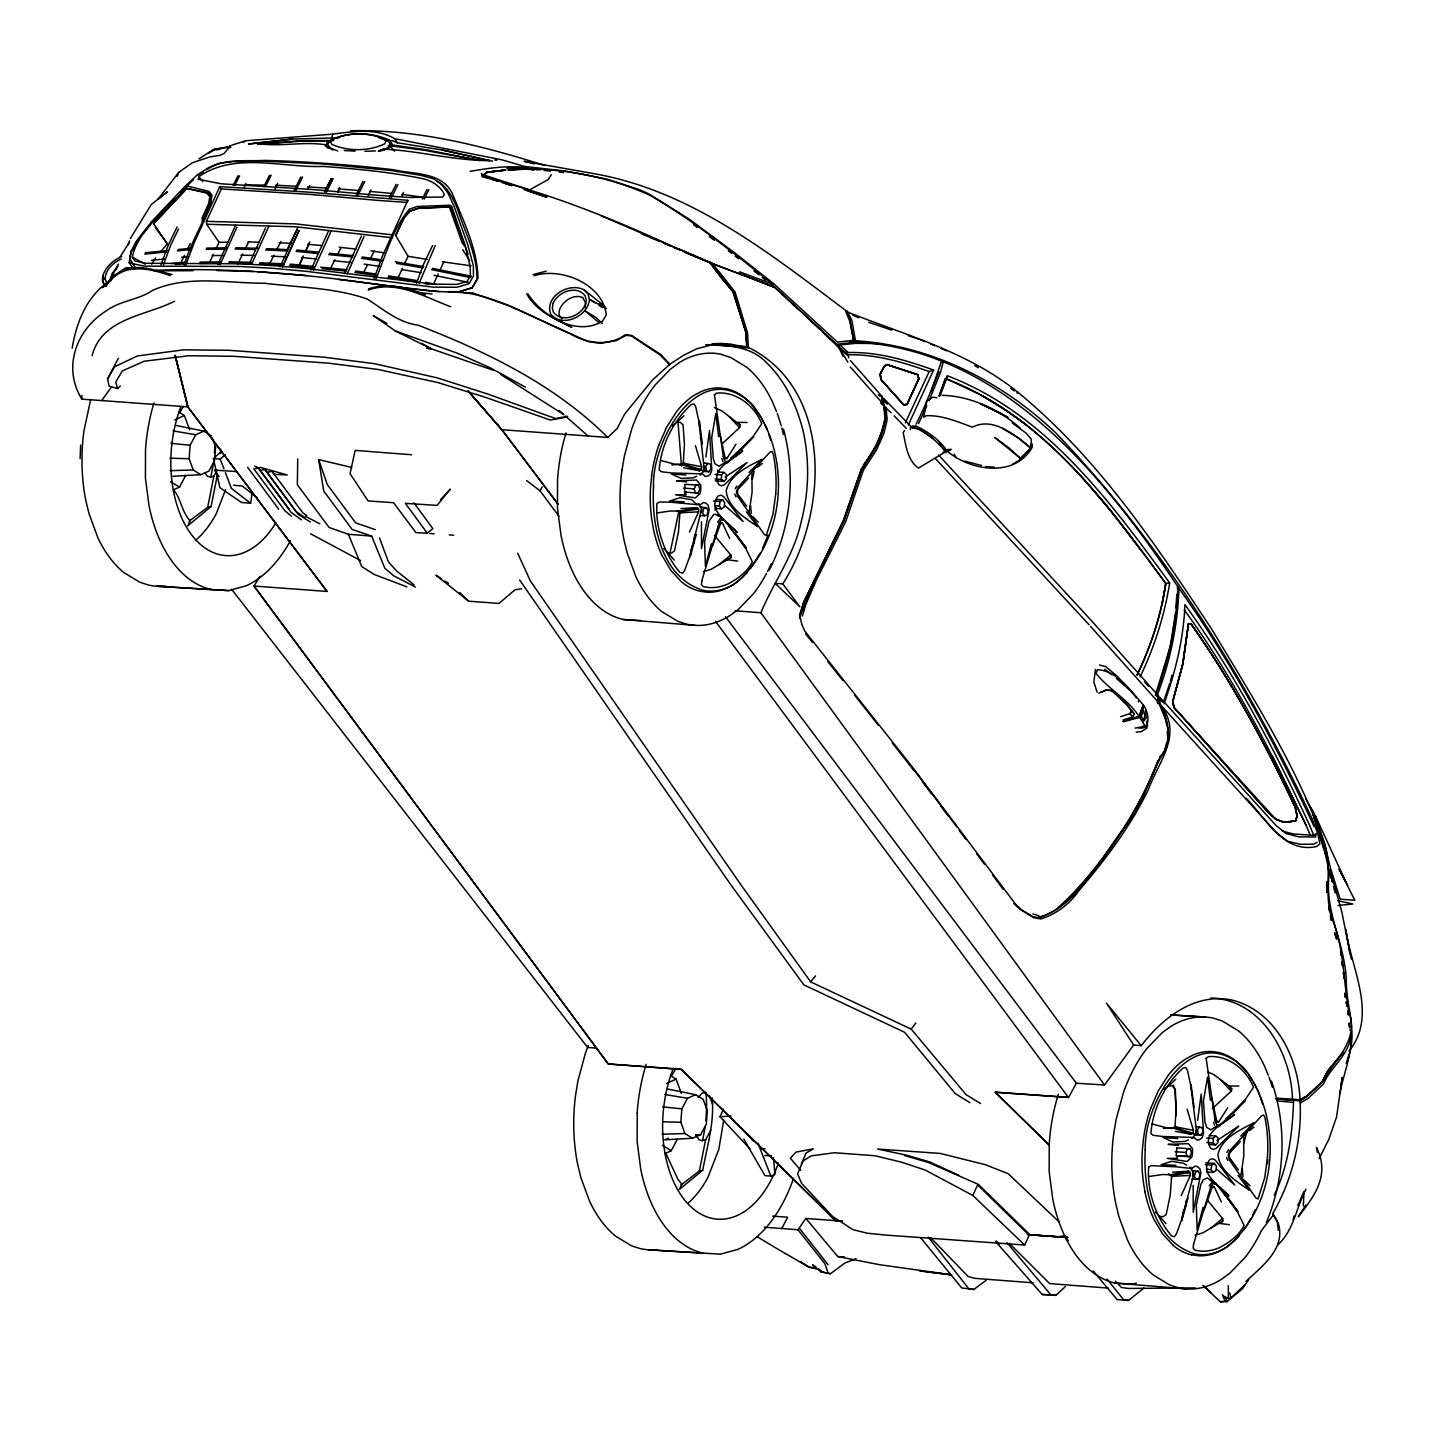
<?xml version="1.0" encoding="UTF-8"?>
<svg xmlns="http://www.w3.org/2000/svg" width="1433" height="1433" viewBox="0 0 1433 1433"><rect width="100%" height="100%" fill="white"/><g stroke="black" fill="none" stroke-linecap="round" stroke-linejoin="round"><path stroke-width="1.5" d="M637.219 1113.423L637.148 1141.725L640.712 1169.113A135.884 83.58 -85.8 0 0 702.958 1253.123L648.612 1249.809L720.477 1254.18L737.941 1249.343A136.386 83.884 -85.8 0 0 793.577 1178.338M1293.605 1100.204L1275.782 1098.878L1299.856 1100.562L1306.627 1096.514L1321.763 1082.399L1327.782 1070.827L1343.026 1052.485L1327.782 1070.827L1321.763 1082.399L1306.663 1096.675L1300.053 1100.705L1293.605 1100.204C1292.512 1132.285 1288.679 1165.692 1274.242 1195.176M700.988 438.82L701.024 434.378L700.522 438.749M1300.053 1100.705C1302.239 1139.969 1292.226 1179.592 1272.755 1213.697L1278.29 1223.352C1286.046 1248.68 1261.989 1266.199 1245.958 1281.46M220.628 453.616L220.682 449.263M712.129 1097.732C714.601 1122.308 707.096 1146.275 702.761 1170.17L679.349 1189.48L682.001 1184.321L699.376 1170.904L702.761 1170.17M297.724 458.882L297.348 484.712L329.106 527.487L348.416 534.276L371.684 536.103L384.868 568.31L393.896 575.941L415.445 587.064M751.895 472.8L752.092 492.253L749.262 511.527M1243.611 1136.387L1243.826 1155.84L1240.996 1175.114M910.403 429.685L910.457 427.106L914.057 426.891C925.861 432.712 937.755 440.988 945.225 451.95L918.517 468.089C907.34 460.369 905.889 445.161 903.22 432.82L904.438 430.437M1159.637 757.143C1173.77 742.312 1168.576 717.539 1158.383 702.331L1158.563 695.901L1090.835 620.005L938.579 455.067M861.717 468.251L843.589 520.627L803.949 601.645L799.865 615.832L801.889 624.627L804.594 630.825L912.481 767.174L1015.352 903.936L1022.087 910.26L1033.569 917.711L1040.949 918.947C1056.246 914.182 1069.949 903.739 1078.959 890.538C1105.542 859.495 1130.35 826.644 1148.281 789.762C1158.581 761.317 1183.98 734.126 1159.942 704.122L1157.971 703.549L1158.527 697.154L1160.121 697.674L1159.942 704.122L1276.23 832.501L1287.712 841.332L1300.555 844.306L1313.792 844.144L1317.142 842.264M80.123 458.614L80.624 445.036M1303.313 1205.87L1304.03 1191.468L1297.832 1205.458M701.597 512.548L701.203 507.407L698.713 504.774L669.623 502.123L659.502 502.069L656.905 503.502C655.329 527.828 663.945 553.729 679.923 572.412L682.627 573.2L684.687 570.388L689.721 556.488L701.686 508.948M1193.205 1176.081L1193.402 1172.516M883.552 404.858L883.928 398.643L882.28 397.998L881.886 404.231L891.165 412.74M660.398 460.369L674.047 464.023L682.466 464.758L683.29 463.199L684.437 444.409L683.057 424.867L680.496 422.413L677.039 422.126L672.113 425.816M1152.132 1123.938L1165.781 1127.61L1174.182 1128.326L1175.006 1126.768L1176.171 1107.978L1174.773 1088.435L1172.23 1085.981L1168.755 1085.695L1163.829 1089.385M1175.544 612.428L1170.421 645.656L1155.41 695.31L1158.007 696.563L1157.452 702.94M1175.848 607.986L1176.798 594.641M214.61 460.566L208.949 471.081L200.781 474.681L193.204 469.952L189.138 458.721L190.105 445.269L195.748 434.736L203.934 431.136L211.493 435.865M214.735 458.632L215.577 447.096L212.174 437.746M692.497 1138.25L684.92 1133.521L680.854 1122.29L681.839 1108.837L687.482 1098.305L695.65 1094.705L703.227 1099.433L707.293 1110.682L706.326 1124.135L700.665 1134.667L692.497 1138.25L664.607 1139.826L668.405 1138.107M656.816 512.978L670.859 510.954L679.296 511.169L679.905 512.817L678.508 531.679L674.459 550.971L671.629 553.031L668.136 552.851L663.766 548.552M1148.532 1176.547L1162.575 1174.523L1171.03 1174.738L1171.621 1176.386L1170.224 1195.247L1166.175 1214.539L1163.345 1216.617L1159.87 1216.438L1155.482 1212.121M1326.546 886.006L1326.868 881.707L1326.851 892.114M1326.707 881.582L1326.725 892.043M704.337 470.042L698.91 421.409L695.811 407.026L694.163 403.999L691.369 404.464C673.026 420.997 660.935 445.591 659.198 470.042L661.544 471.762L671.611 472.962L700.827 473.839L703.639 471.493L704.731 466.459M1196.053 1133.61L1196.34 1130.064M1351.301 959.053L1341.718 911.603L1330.2 870.333L1327.854 868.882L1329.967 870.046C1322.14 909.006 1346.232 944.347 1346.303 982.662C1346.644 1007.901 1358.197 1034.519 1347.414 1059.059M881.671 399.52L881.277 403.676L882.262 396.69L850.468 360.65M1267.381 1163.829L1267.811 1159.566M651.71 475.613L650.636 486.289A101.098 62.174 -85.8 0 0 651.567 518.012L653.233 528.168A102.406 62.98 -85.8 0 0 662.082 555.664M705.77 1120.696L706.182 1116.647A98.519 60.598 -85.8 0 0 705.95 1092.34M375.894 278.898C385.799 255.379 392.624 228.886 409.301 209.218L417.11 206.459L449.872 205.241L451.735 206.406L465.188 245.849L470.185 266.287L470.4 275.53L467.158 281.387L456.787 284.397L433.68 284.2L306.447 268.526L273.578 265.66L241.461 263.797L145.826 263.278L134.989 261.003L132.302 257.026C138.535 227.686 169.022 210.006 186.003 187.078L187.795 186.183L208.842 191.323L211.923 194.87C206.692 219.339 190.911 240.637 184.302 264.962M109.947 281.405L112.168 273.398L115.464 269.547M1228.314 1285.706L1228.332 1297.026L1225.591 1298.298L1222.421 1294.805L1225.143 1301.146L1227.06 1301.648L1242.662 1288.572L1245.187 1284.523M693.608 543.788L694.754 534.957M1185.342 1207.356L1186.202 1200.729M705.878 456.984L709.514 430.563L711.807 470.203L710.284 474.305L707.812 476.078L705.376 476.526L702.797 474.269M1197.594 1120.552L1201.23 1094.131L1203.541 1133.772L1202.018 1137.874L1199.528 1139.647L1197.092 1140.095L1194.513 1137.838M721.462 508.84L719.384 506.046L719.993 501.568L722.644 499.866L724.722 502.661L724.131 507.139L721.462 508.84L714.96 508.357M1166.713 742.312L1165.065 749.19M1213.178 1172.409L1211.1 1169.615L1211.727 1165.136L1214.378 1163.435L1216.456 1166.229L1215.847 1170.707L1213.178 1172.409L1206.693 1171.925M1340.715 1087.719L1342.237 1077.365L1336.559 1116.988L1328.91 1139.145L1319.094 1158.688M1142.764 705.699L1143.659 705.573L1142.818 711.09L1139.719 717.396L1123.418 721.748M221.649 451.108L213.445 458.667L219.84 487.578L241.335 502.428L250.614 503.305L252.172 493.203M683.631 467.785L699.573 470.776L701.274 469.54L701.704 466.764L695.381 445.609M1175.365 1131.353L1191.307 1134.345L1192.99 1133.109L1193.42 1130.332L1187.097 1109.178M691.888 546.08L690.079 556.989L696.295 534.509M1183.622 1209.649L1181.813 1220.558L1188.011 1198.095M213.445 463.181L210.848 477.099M621.994 470.185L624.34 456.213L631.577 429.488A135.562 83.383 -85.8 0 1 655.132 384.993L670.447 369.141L678.669 363.14M705.161 1126.75L702.582 1140.686M723.737 1119.979L718.847 1149.248L707.992 1177.21A102.674 63.142 -85.8 0 1 687.75 1203.487M1339.801 1093.916C1343.545 1073.299 1352.716 1053.309 1351.104 1032.011L1349.868 1029.7M980.459 394.881C1059.757 437.584 1113.334 512.674 1165.71 583.446C1161.267 615.384 1150.789 646.193 1136.978 675.248C1150.896 646.211 1160.927 615.33 1165.835 583.482C1106.634 502.446 1042.687 415.803 945.511 378.545L940.406 392.284M124.438 270.246L127.985 267.881L133.126 268.329L129.167 262.776L130.905 252.978M1161.948 604.439L1165.799 583.5M1027.085 425.386L1005.626 410.16L980.477 394.774L945.475 378.384L939.045 396.314L947.446 375.822C1045.732 413.223 1109.912 501.192 1169.686 582.962C1164.474 615.509 1154.407 647.197 1140.077 676.86M189.031 521.218L207.66 507.336L213.893 476.15L216.992 470.4M173.375 490.05C180.307 496.051 181.794 512.907 190.284 520.752L187.633 525.911L211.045 506.601L217.35 475.004M699.376 1170.904L705.627 1139.719L710.768 1130.135M802.373 616.083L805.955 604.117L816.129 580.616L845.56 522.042L863.311 470.293L876.656 449.657L883.91 433.447L887.134 419.887L886.078 407.097M669.838 553.962L678.866 511.33M558.028 504.183L501.765 429.613L468.018 390.851L501.747 429.703L607.735 437.423L617.157 428.557L624.609 414.119L652.337 380.193L669.91 364.161L683.254 355.509L696.796 348.756L713.347 344.439L730.06 344.01L746.79 347.377L746.091 332.581L732.209 289.932L722.501 279.435L710.463 262.973L684.329 252.047L716.769 265.32M1299.856 1100.562L1300.018 1099.738C1298.459 1057.984 1275.836 1011.519 1232.613 1000.198C1195.749 991.923 1162.27 1017.949 1141.277 1045.696L1133.646 1045.051L1106.527 1003.225L1141.277 1045.696M72.152 348.255C76.576 321.691 87.001 295.288 110.753 280.205M584.879 307.773L585.775 303.742L582.998 297.706C574.185 293.586 563.814 300.5 559.998 308.543A14.742 9.458 -36.8 0 0 561.933 318.628M684.992 484.802L684.508 491.626L685.888 494.188M1176.708 1148.37L1176.242 1155.195L1177.604 1157.757M752.307 479.231L754.134 471.421M1244.023 1142.8L1246.316 1133.055M248.858 143.945L292.583 139.055L331.65 138.016L332.617 134.165C352.966 131.514 376.091 127.788 394.684 138.679L501.926 159.833L524.729 166.497L565.73 171.082L607.144 179.125L639.799 189.783L648.827 193.903L688.754 218.819L734.359 252.602L773.569 283.555L837.445 342.111L853.763 340.284L850.038 320.007L846.491 311.033C770.56 254.017 692.82 191.897 596.773 174.163L524.12 161.284L534.437 163.899M800.474 615.259L814.517 580.472L843.858 521.379L861.735 469.899L876.405 446.72L882.262 432.909L885.522 419.367L884.125 406.632M884.967 418.669C881.743 435.668 874.273 451.52 863.383 464.955M1293.085 1219.805L1294.071 1215.99M1142.298 707.526L1139.056 716.428L1127.108 719.671M1170.385 681.409L1172.015 675.14M711.377 543.734L705.412 566.322L704.57 541.835L709.066 521.11L713.616 514.644L715.766 514.304L719.223 516.525M1203.111 1207.303L1197.146 1229.89L1196.304 1205.404L1200.782 1184.679L1203.129 1179.843L1207.482 1177.89L1215.184 1184.41M853.763 340.284L853.19 342.415L836.209 344.35L825.39 333.996M1191.665 1179.341L1198.776 1178.893L1199.923 1174.666L1198.293 1171.209L1191.79 1170.725M1327.692 868.703L1328.928 870.153L1328.14 867.126M198.936 176.653L198.202 179.268L221.13 183.8L311.767 189.461L377.918 195.318L409.175 197.467L442.618 197.055L444.409 194.512C439.555 184.821 429.739 179.519 419.332 177.979C387.698 171.745 355.581 168.897 323.482 166.425C282.892 168.019 234.833 151.629 198.936 176.653L202.787 181.597M1351.104 1032.011C1350.889 1054.24 1331.293 1065.615 1323.411 1084.011L1308.078 1098.43L1300.34 1102.873M1095.403 669.533L1093.881 682.036L1097.087 692.175M90.619 399.735L83.92 431.064A136.368 83.884 -85.8 0 0 85.89 500.851L89.079 513.856L97.802 537.518A135.562 83.383 -85.8 0 0 123.668 572.43L139.735 582.21L148.226 584.969A136.368 83.884 -85.8 0 0 165.691 586.025M712.523 546.098L720.835 522.633L722.519 523.152L729.612 538.378M1204.257 1209.667L1212.569 1186.219L1214.235 1186.721L1221.328 1201.947M1164.026 703.782C1175.472 671.916 1183.586 638.634 1184.966 604.69C1234.279 673.044 1273.847 747.739 1309.081 824.154L1313.792 835.403L1316.246 833.666L1315.601 836.997L1299.086 836.872L1286.243 833.594L1276.033 825.515L1160.121 697.674M1164.115 700.128L1169.686 683.487M1136.19 732.138L1141.456 731.6L1146.597 728.215L1147.493 725.51L1146.579 721.265M1155.822 694.468C1168.952 659.968 1176.672 623.552 1177.765 586.616C1101.583 472.227 998.604 346.714 849.805 341.717M163.452 264.872L170.545 245.58L178.588 228.904M940.012 396.027L947.446 375.822M160.998 264.729L168.127 245.455L177.137 226.898M374.013 278.611L382.324 256.274L407.868 200.298L310.406 192.273L219.751 186.63L194.243 242.607L185.771 264.926M416.466 283.268L423.666 263.994L432.623 245.455M419.063 283.501L435.202 245.67M1131.515 709.747L1130.01 713.67L1120.57 716.661M225.572 489.674L216.276 513.641A102.674 63.142 -85.8 0 1 196.034 539.919M930.984 391.782L941.123 362.298L943.129 362.244L940.514 372.365L929.336 399.986M658.893 445.054L666.739 427.016L676.573 411.647A102.406 62.98 -85.8 0 1 694.235 395.257L700.665 391.818A101.098 62.174 -85.8 0 1 720.405 388.003L726.961 388.934A102.406 62.98 -85.8 0 1 745.375 398.338L750.91 403.551L760.672 416.734M768.052 535.082L762.732 547.908M1150.609 1108.64L1158.455 1090.585L1168.307 1075.216A102.406 62.98 -85.8 0 1 1185.951 1058.826L1192.381 1055.387A101.098 62.174 -85.8 0 1 1212.139 1051.571L1218.677 1052.503A102.406 62.98 -85.8 0 1 1237.109 1061.907L1247.731 1073.299M1266.396 1222.439C1284.882 1178.033 1287.425 1126.589 1271.447 1081.037M177.155 176.384L178.767 172.318L192.398 162.735L209.845 156.913L220.073 155.301L224.211 153.403L230.426 145.754L228.814 147.939M938.937 371.738L922.458 411.361M220.109 264.639L236.982 227.095M217.87 264.55L235.603 225.196M251.76 263.869L268.849 226.271M313.415 270.443L331.256 230.856M344.547 273.685L361.403 236.14M249.342 263.779L265.499 227.972M310.836 270.138L328.712 230.623M347.162 273.954L364.089 236.445M282.408 266.986L299.085 230.373L282.606 267.057M386.211 149.462L390.6 146.596L391.925 143.39L390.027 140.309C370.914 131.567 345.765 131.442 327.423 142.01L326.079 145.091L328.014 148.154M908.289 425.064L933.6 370.036L929.175 371.577L905.334 422.914M1346.16 1063.25L1349.152 1055.996M280.044 266.878L297.58 228.349L287.585 248.608M1157.882 760.708C1136.279 816.326 1101.655 868.237 1057.464 908.217M749.907 1148.836L720.082 1116.826L723.36 1109.088M127.824 245.133L129.633 240.887M92.106 355.689C101.815 318.001 145.45 315.994 174.665 301.181M926.829 405.897L918.463 423.666M337.919 191.771L339.657 187.741L338.009 191.735M698.641 485.232L695.901 485.053L694.235 488.904L695.363 492.898L698.122 493.059L699.77 489.226L698.641 485.232L685.064 484.264M1176.26 1155.697L1189.838 1156.646L1191.504 1152.795L1190.375 1148.8L1176.798 1147.833M407.868 200.298L406.936 202.447L376.897 200.315L310.8 194.458L221.345 188.959L219.751 186.63M1187.079 1156.485L1185.951 1152.472L1187.617 1148.621L1190.375 1148.8M801.441 1163.793L806.152 1153.01L813.299 1148.836L795.924 1152.132L790.407 1158.258L800.742 1170.367M1305.982 1189.193C1296.113 1207.661 1294.035 1230.016 1277.931 1244.793M1133.646 1045.051L1104.521 1084.996L760.869 612.751C773.641 582.103 794.133 554.965 801.154 521.917C808.964 492.325 809.752 461.05 803.179 431.154C796.802 405.987 785.732 381.465 766.96 363.086C750.964 345.926 727.534 345.192 705.681 344.708M368.263 195.855L370.86 190.052M307.862 189.443L309.6 185.591M689.488 532.019L698.641 511.85L698.57 509.037L697.065 507.64L680.854 508.608M1181.222 1195.588L1190.357 1175.418L1190.286 1172.606L1188.799 1171.209L1172.57 1172.176M298.781 266.072L303.384 255.988M305.229 251.957L309.833 241.89M298.942 266.019L302.632 257.976M305.39 251.921L309.08 243.861M972.81 1195.444L977.628 1184.948L1029.181 1235.3L1024.649 1245.026L885.916 1235.103L867.216 1233.204L852.94 1229.657L832.501 1216.366L801.477 1183.174L797.608 1173.842L802.964 1161.017L811.15 1155.876L834.418 1152.741L875.061 1155.768L901.339 1162.127L925.145 1170.027L972.81 1195.444L1024.649 1245.026M227.99 242.177L219.088 242.284L206.657 224.264L206.388 221.327L221.345 188.959M427.285 259.427L408.065 256.292L395.687 235.46L403.855 217.762L409.91 211.081L418.382 208.09L450.714 206.871L468.125 254.214M244.183 187.239L245.957 183.442M397.765 278.45L402.458 268.383M404.321 264.353L408.065 256.292M433.554 283.913L438.211 273.936M440.074 269.941L443.8 261.952M401.759 196.231L403.533 192.434M1020.583 458.488L1009.083 447.974L994.663 437.423L1020.583 458.488L1031.097 448.207L1031.258 439.089L1026.01 433.088L1012.182 422.896M275.011 188.977L277.697 183.299M209.576 262.4L213.374 254.357M216.24 248.321L219.088 242.284M769.36 569.994C791.267 526.968 795.87 475.666 783.511 429.13M1252.764 1214.969L1255.29 1209.739M180.63 263.26L184.481 255.361M187.365 249.432L190.249 243.52M1138.339 701.812L1138.805 700.88M363.391 273.058L367.314 265.051M370.251 259.051L374.174 251.062M1123.185 719.903L1132.733 716.948L1134.202 713.921L1127.019 704.821L1112.115 690.724L1106.688 690.007L1101.26 692.318M237.788 263.941L242.714 253.946M245.67 247.963L248.626 241.962M916.027 424.24L922.834 410.483M356.333 194.745L362.997 181.382M717.575 522.329L720.405 518.298L724.131 519.373M1209.291 1185.897L1212.139 1181.867L1215.847 1182.941M265.392 186.702L271.106 175.274M294.195 190.267L300.858 176.94M295.897 190.356L302.578 176.993M358.107 194.906L364.77 181.579M233.185 185.269L237.968 175.757M331.238 178.516L324.557 191.843L331.238 178.623M326.222 191.95L332.922 178.641L326.348 192.04M329.984 269.547L334.946 259.695M337.901 253.802L340.875 247.891M389.418 197.7L396.117 184.373M391.281 197.915L397.98 184.606M424.114 199.151L428.879 189.64M234.779 185.323L239.562 175.829M263.797 186.684L269.547 175.274M422.287 198.954L427.088 189.461M268.992 265.069L273.972 255.235M276.945 249.342L280.94 241.478M115.912 270.121L117.936 266.162M120.372 386.05L117.452 388.576L109.087 386.086L107.618 378.903L118.33 358.268M764.219 1227.221L781.791 1228.511L787.666 1217.208L772.656 1216.133M118.348 264.156L106.114 286.546M174.002 489.513L179.501 487.13L185.645 475.523M558.96 516.22L540.08 490.838L542.176 486.88M708.386 344.619L746.79 347.377L746.074 332.313L733.338 291.562L710.678 262.723L679.296 249.109M665.091 1153.619L671.235 1150.699L677.379 1139.11M131.908 251.133L139.485 238.523M1160.121 756.552C1141.331 805.812 1111.811 849.984 1076.953 889.356C1067.692 902.181 1054.455 913.466 1038.853 917.066M1104.521 1084.996L1076.398 1083.223L1068.588 1097.409L995.29 1092.34L1049.368 1145.272M119.781 257.492L129.418 242.177M109.822 281.298L113.87 274.079M735.183 488.868L736.759 486.092M1226.917 1152.437L1228.475 1149.66M395.687 235.46L404.178 217.762L409.999 211.296L418.239 208.43L450.714 206.871M107.618 378.903L114.568 366.776L137.317 355.975L183.549 349.831L228.94 350.297L324.324 357.229L374.586 363.713L436.814 377.757L487.31 393.878L555.485 418.543L567.773 416.322M782.794 583.822L799.811 606.732L775.11 583.356L782.794 583.822C828.131 513.354 833.737 388.128 747.13 346.804L741.81 346.141M760.207 553.138L750.355 568.507M1247.229 1224.785L1250.991 1218.337M448.278 291.651L459.259 291.705L472.066 287.854L477.01 279.435C477.386 254.823 464.794 232.307 457.611 209.343C453.222 198.524 447.902 187.06 437.19 181.221M183.209 406.65L179.806 412.435L178.695 411.755M676.071 1068.302L671.522 1076.004L670.411 1075.341M472.066 287.854L477.995 278.217C477.314 248.446 463.289 220.682 452.291 193.491C441.633 171.566 413.564 174.468 393.556 169.757C350.78 164.777 307.79 161.535 264.729 160.389C245.437 161.553 223.584 157.952 206.746 169.739M781.791 1228.511L797.966 1229.783L805.848 1218.462L837.696 1220.773M1348.919 1051.249C1378.062 1015.657 1351.247 968.547 1345.784 929.587L1349.922 953.769M151.755 264.12L155.516 257.922M551.311 174.701L548.284 179.483L529.601 189.873L483.942 175.005L487.363 172.533L504.416 170.258M842.138 1221.113L835.546 1220.576L681.248 1069.502L608.219 1063.931L253.946 586.043L260.179 576.227M720.118 434.432L725.223 458.739L726.925 458.435L736.025 444.14M1211.852 1098L1216.957 1122.308L1218.641 1122.003L1227.741 1107.709M130.313 238.612L151.217 204.579L167.249 191.861L158.042 199.259L178.767 172.318M1305.893 1204.902L1298.298 1216.724C1314.939 1195.785 1330.326 1174.648 1316.39 1147.367L1317.411 1152.526M702.51 471.332L709.013 471.797L711.09 468.555L710.535 464.202L703.549 462.805M1030.434 448.493L1018.988 460.387L1012.647 464.238M1194.226 1134.9L1200.729 1135.366L1202.824 1132.124L1202.269 1127.789L1195.265 1126.374M707.884 463.11L705.77 466.352L706.326 470.705L709.013 471.797M1199.6 1126.696L1197.504 1129.938L1198.06 1134.273L1200.729 1135.366M1111.811 690.563L1125.514 703.119L1131.783 710.965L1130.01 713.67L1132.733 716.948M1248.662 1279.544L1245.868 1283.807L1230.875 1298.047L1225.591 1298.298M160.765 251.671L167.321 243.861L153.636 223.673L186.469 188.332L208.394 192.828L211.726 196.679L210.705 203.701L202.393 221.398L202.178 217.709L208.699 203.54L209.845 196.733L206.585 193.043L186.469 188.332M106.114 285.113L111.846 277.035L125.979 267.738L134.792 268.741M1243.378 1230.248L1245.94 1226.612M684.329 494.027L686.031 491.644M607.735 437.423C554.929 384.796 486.772 351.819 418.078 325.166C398.159 322.532 383.381 309.295 367.153 298.995C334.462 287.549 298.924 287.585 264.8 283.25C227.757 283.304 188.171 274.742 153.009 290.147C138.858 299.891 120.909 300.393 107.045 310.37C76.558 328.856 61.941 367.314 81.896 399.18L101.671 400.559L111.541 386.982M980.566 1103.517L966.075 1094.669L911.245 1029.145L915.848 1022.947M1261.327 1230.678L1273.041 1215.417M143.336 233.543L149.766 225.25M850.36 367.063L884.233 405.145L884.483 414.477M911.245 1029.145L810.702 981.91L815.484 975.855M847.1 310.907L851.918 320.598L855.483 340.785L853.853 342.845L849.859 321.583L846.043 312.036M747.13 346.804L745.859 332.456L733.463 292.063C732.317 293.048 694.002 240.78 716.984 271.912M714.834 510.112L716.661 507.999M1065.507 1235.765L1057.59 1236.822L1029.969 1234.798L978.488 1184.446L928.656 1162.575L904.438 1155.464M227.542 148.871L229.638 146.56L213.732 149.337L199.08 158.741M740.073 345.926L739.249 346.84L722.393 343.418L712.058 343.723M698.176 1097.499L702.242 1093.057L705.591 1092.501M440.647 499.454L450.356 489.101L437.065 505.401L405.378 503.341L427.356 533.291L432.82 528.58L413.958 502.84M748.563 478.067L738.228 489.065L737.35 491.555L737.87 494.134L746.629 506.225M1240.279 1141.635L1229.944 1152.634L1229.084 1155.141L1229.604 1157.703L1238.345 1169.794M153.636 223.673L186.308 189.317M740.861 450.267L753.758 436.725L730.758 458.184M1232.577 1113.853L1245.474 1100.293L1225.681 1119.263M153.618 220.27L174.826 198.273M180.898 191.986L193.527 179.609M723.898 481.416L721.515 479.41L721.498 474.896L723.934 472.388L726.352 474.395L726.334 478.909L723.898 481.416L715.246 480.789M1215.632 1144.985L1213.232 1142.979L1213.214 1138.483L1215.668 1135.957L1218.068 1137.963L1218.068 1142.477L1215.632 1144.985L1209.13 1144.519M749.065 472.496L762.087 459.312C748.51 466.262 729.916 474.448 726.226 490.82C727.659 507.479 745.017 517.958 757.52 526.556L746.378 511.886M1240.799 1136.064L1253.803 1122.881C1240.226 1129.831 1221.65 1138.017 1217.96 1154.389C1219.376 1171.048 1236.751 1181.526 1249.236 1190.124L1238.094 1175.454M1143.874 1288.016L1128.595 1300.43L1117.149 1299.588L1093.236 1270.999M995.63 1241.587L1042.239 1294.501L1055.96 1295.342L1065.346 1286.547M677.039 422.126L684.025 415.749M1168.755 1085.695L1175.741 1079.318M109.571 281.925C124.474 262.418 150.59 268.598 170.258 275.655M213.445 458.667L220.198 459.008L225.196 454.798M703.37 571.66L711.359 569.188L719.115 564.548L730.812 554.893M1195.086 1235.228L1203.093 1232.756L1210.849 1228.117L1222.528 1218.48M1138.25 727.767C1151.827 730.937 1148.693 711.556 1143.659 705.573M725.958 461.945L719.026 466.244L714.977 463.755L713.312 458.685L711.699 437.638L715.819 413.546L718.649 436.689M1217.692 1125.514L1210.76 1129.813L1206.693 1127.341L1205.028 1122.254L1203.415 1101.207L1207.535 1077.114L1210.366 1100.275M757.663 467.086L762.266 463.522M1249.379 1130.673L1253.982 1127.09M482.33 175.722L486.951 172.193L505.724 169.99L486.987 172.193L482.366 175.686L481.398 173.357L482.33 175.722L489.495 178.516L482.366 175.686L483.942 174.593M722.16 443.836L740.037 427.124L739.607 424.634L722.142 411.056L714.53 407.635M1212.282 1108.623L1231.753 1090.692L1228.959 1085.945L1213.858 1074.625L1208.162 1072.063M920.989 1238.184L961.668 1287.927L973.777 1289.467L986.155 1280.26M800.725 1261.721L809.573 1267.417L816.631 1268.707L814.589 1268.42L812.672 1265.017L820.715 1271.734L830.423 1273.74L845.076 1262.903L856.003 1258.711M106.561 284.397L102.101 287.639L105.881 285.507M726.585 462.465L742.76 450.893C734.18 459.42 709.03 468.698 718.99 484.838L721.677 485.805L724.471 484.73L747.059 462.483L725.152 477.082M1216.51 1127.323L1234.494 1114.462C1225.914 1122.988 1200.764 1132.267 1210.706 1148.406L1213.393 1149.373L1216.187 1148.299L1238.793 1126.051L1216.868 1140.65M1243.701 1135.205L1247.229 1132.697M731.421 557.437L719.115 564.548M1223.137 1221.006L1210.849 1228.117M700.773 504.362L703.621 502.464L705.967 503.18L708.207 505.258L709.156 509.485L701.489 548.606L701.454 521.791M1192.489 1167.949L1195.337 1166.032L1197.683 1166.767L1199.923 1168.826L1200.872 1173.054L1193.223 1212.193L1193.17 1185.36M198.399 175.023L203.414 171.853M948.377 451.037L951.243 449.317L947.356 449.657L950.276 449.926M333.101 139.843L328.909 142.279L327.655 145.038L329.465 147.617L337.776 150.967M208.161 153.492L213.929 150.16M732.693 584.897L726.262 588.336A101.098 62.174 -85.8 0 1 706.523 592.169L699.967 591.238A102.406 62.98 -85.8 0 1 681.553 581.941L670.931 570.424L662.118 555.592M121.303 258.961C113.261 262.579 105.218 269.744 105.164 279.202L106.597 282.552M121.662 256.561C112.007 260.788 102.316 269.511 102.388 280.778L104.036 284.737M725.797 463.396L728 462.393M1217.513 1126.983L1219.734 1125.962M174.79 419.869L184.373 415.534L189.64 429.846M680.317 464.65L684.15 462.931M666.506 1083.438L676.089 1079.103L681.374 1093.415M1172.033 1128.237L1175.866 1126.499M700.11 475.004L702.206 474.054M1191.826 1138.572L1193.94 1137.623M1098.771 693.196L1106.509 689.739L1112.115 690.724M119.924 272.467C136.189 262.185 155.23 270.64 172.067 274.527M696.653 476.329L693.088 477.852L681.194 478.443L671.307 473.929L685.995 475.022M1188.387 1139.916L1184.822 1141.42L1172.91 1142.011L1163.041 1137.497L1177.711 1138.59M743.817 1139.056L764.989 1175.687L770.864 1176.081L774.966 1174.541L773.462 1157.667M1143.086 721.766L1146.149 718.273L1145.54 709.89M680.747 1184.786L682.001 1184.321L678.006 1179.502L665.736 1153.081M231.68 145.199L245.759 140.739L332.617 134.165M718.703 524.424L722.519 523.152M1210.437 1187.993L1214.235 1186.721M1016.857 393.072L1018.057 392.678L1017.358 391.836C967.168 351.246 904.259 334.749 845.56 311.283M213.893 476.15L210.597 477.153L207.337 476.168L205.044 472.926M705.627 1139.719L702.313 1140.722L699.053 1139.754L695.614 1134.864M472.335 287.728L458.363 291.974C498.165 295.682 533.649 318.162 569.94 333.656C586.724 343.615 608.9 346.75 625.469 334.677L631.613 335.447L660.989 354.739L669.91 364.161M679.905 465.062L682.932 464.149L701.274 469.54M1171.639 1128.631L1174.648 1127.735L1192.99 1133.109M378.222 151.146L384.922 149.211L389.149 146.65L390.367 143.999L388.54 141.276L378.491 137.532M1122.881 721.336L1139.199 716.697L1143.337 704.911C1131.085 691.279 1117.274 670.644 1097.391 669.695L1096.066 673.349C1108.461 689.398 1128.093 699.071 1139.199 716.697L1145.737 726.907M228.761 590.611L156.896 586.24L228.761 590.611L246.225 585.775A136.386 83.884 -85.8 0 0 290.344 540.886M1136.387 1283.072L1132.518 1284.147L1114.999 1283.072A135.884 83.58 -85.8 0 1 1052.753 1199.081L1049.171 1171.692L1049.261 1143.373A136.386 83.884 -85.8 0 1 1058.324 1094.436M699.949 515.773L707.06 515.325L708.207 511.079L706.576 507.622L700.074 507.157M706.576 507.622L703.764 508.393L702.636 512.62L704.284 516.095M1198.293 1171.209L1195.498 1171.961L1194.352 1176.206L1196 1179.664M533.094 274.599L546.206 271.177M254.626 466.065L258.406 467.713L260 470.508L264.944 469.415L266.896 472.335L272.001 471.296L274.402 474.323L287.209 474.968L260.609 467.445L253.82 468.913L284.97 510.811L291.401 516.149M384.617 150.071L379.781 150.125M534.151 275.745C561.288 266.843 603.132 284.361 606.284 314.902L602.451 321.225C577.141 336.773 542.373 316.371 527.935 293.926M368.191 290.039C396.708 279.829 424.759 297.15 450.786 306.734M207.66 507.336L211.045 506.601M470.167 171.297C490.982 167.948 513.319 163.917 533.631 169.828M679.296 511.169L697.065 507.64M1171.03 1174.738L1188.799 1171.209M1135.097 728.089L1144.877 726.28M564.674 417.487L550.308 420.048L485.662 397.389L438.05 382.611L378.348 369.517L328.766 363.194L233.901 356.298L189.013 355.742L144.124 361.241L122.271 370.968L115.768 382.074L117.452 388.576M379.118 151.056L382.79 150.411M213.911 149.713L227.865 147.312M679.69 511.814L698.57 509.037M1190.286 1172.606L1171.406 1175.382L1168.54 1174.021M215.935 149.874L219.93 149.301M1313.792 835.403L1292.781 833.881L1282.051 830.943M521.63 588.82L515.074 589.751L498.899 603.454L468.681 601.197L436.008 575.224L441.364 578.735M368.693 288.821C387.573 282.444 407.42 287.531 425.35 294.679M1202.86 1285.383L1220.343 1301.773L1225.143 1301.146M822.506 331.99L836.46 345.246L855.537 343.347L877.695 343.562M1165.71 583.446L1169.686 582.962M292.583 139.055L248.464 144.034M486.951 172.193L505.777 170.061M253.784 143.479L256.364 143.21C278.665 147.384 302.972 141.15 325.828 144.769M151.432 260.322L164.347 259.015M181.579 257.295L188.045 256.65M145.396 252.745L167.159 250.614M178.032 249.539L191.091 248.267M144.733 254.089L166.479 251.939M177.37 250.865L190.41 249.575M171.655 263.547L184.427 262.346M175.256 264.46L183.782 263.654M760.923 1149.087L765.097 1148.747M720.082 1116.826L730.955 1115.967M911.997 427.733L920.344 429.506L932.74 438.158M912.23 426.12L915.777 425.888C927.724 431.566 939.726 439.824 947.052 451.001L945.834 452.559L943.057 452.237M242.983 141.849L244.738 141.742M172.874 476.258L200.781 474.681M671.79 464.883L682.52 464.274M1163.506 1128.452L1176.386 1127.717M506.888 168.163L523.851 167.231M679.905 512.817L698.641 511.85M1171.621 1176.386L1190.357 1175.418M508.697 169.309C556.864 167.034 606.535 175.31 650.439 195.587C694.145 220.807 733.194 252.853 772.62 284.11L772.835 286.636L766.673 284.325M508.697 169.703L528.67 168.7L540.223 169.757M331.65 138.016L339.603 137.622M364.896 151.289L375.428 150.931M170.276 470.687L193.204 469.952M662.01 1134.255L684.92 1133.521M696.241 1134.811L700.665 1134.667M1195.247 1287.891L1128.201 1288.446L1121.466 1287.479L1115.34 1281.084M1338.046 905.495L1352.859 904.008L1337.688 900.676M958.659 1175.257L929.354 1161.805L905.728 1154.998L877.623 1149.051L940.209 1153.422L985.528 1164.742L1008.169 1173.699L1058.987 1221.812M206.71 248.07L226.79 247.819M235.711 247.712L257.635 248.285M206.03 249.378L226.092 249.127M235.012 249.02L254.769 249.521M212.174 255.576L223.243 255.45M240.977 255.217L254.107 255.414M200.065 262.149L220.18 261.881M229.119 261.773L251.062 262.364M199.438 263.457L219.571 263.224M228.51 263.117L250.435 263.708M192.989 270.694L154.03 270.801M328.408 141.24L299.766 141.276L257.707 144.321L301.055 140.631L333.602 140.524M156.34 270.264C236.66 267.272 316.675 275.011 395.974 287.191M685.834 494.797L675.534 494.815L695.345 497.896L700.253 493.31L700.827 489.262L700.791 485.196L696.563 480.055L676.466 480.807L686.729 481.882M1177.568 1158.366L1167.25 1158.383L1187.061 1161.464L1191.969 1156.879L1192.543 1152.849L1192.525 1148.764L1188.279 1143.624L1168.2 1144.376L1178.445 1145.451M350.655 130.779C416.77 129.042 482.133 145.629 544.719 165.476M206.657 224.264L295.861 226.772L391.925 237.735M439.483 291.615L400.344 287.746M206.388 221.327L295.771 223.906L391.979 234.815M246.583 184.893L265.302 185.09M747.112 422.466L737.225 422.377L740.431 425.207M1238.829 1086.035L1228.959 1085.945L1232.147 1088.775M216.974 270.55L253.587 271.518M382.342 149.086C418.346 150.537 453.688 160.675 489.656 160.639M248.016 241.908L259.158 242.213M169.9 458.184L189.138 458.721M663.748 1121.806L680.854 1122.29M764.828 1155.535L771.527 1155.75M1042.239 1294.501L1045.356 1294.626M266.323 248.661L288.069 249.629M271.374 256.167L286.475 256.829M942.215 395.347C970.822 396.01 998.98 409.533 1020.242 428.055M265.642 250.005L287.406 250.972M259.767 262.758L283.734 263.833M259.122 264.084L280.85 265.051M684.222 501.783L669.462 501.102L679.887 497.717L691.62 499.669L696.528 504.219M1175.938 1165.351L1161.178 1164.689L1171.603 1161.285L1183.336 1163.238L1186.667 1165.172M1046.914 1294.68L1055.96 1295.342M805.848 1218.462L837.786 1256.562L844.395 1256.884M275.709 185.197L296.882 186.326M279.22 242.768L292.386 243.467M257.779 271.751L306.859 275.602M344.189 150.501L355.097 151.146M855.483 340.785C930.608 345.066 1001.936 381.572 1055.942 433.071C1163.166 545.131 1246.173 678.991 1312.216 818.834L1317.894 833.881L1319.847 843.858L1316.658 846.491C1283.234 853.925 1265.841 817.867 1246.173 798.306M1172.624 1015.048L1205.243 1017.018L1170.403 1014.904M565.981 432.891A136.386 83.884 -85.8 0 0 557.544 479.804L557.455 508.106L561.037 535.494A135.884 83.58 -85.8 0 0 623.283 619.504L640.784 620.579M722.322 344.798L728.985 345.228M427.356 533.291L415.91 532.574L393.556 502.714L368.12 500.941L350.064 473.714L355.151 450.392L411.504 454.745M307.468 186.881L327.243 188.189M236.338 471.582L214.395 470.096L219.106 476.544M1277.018 1098.162L1300.018 1099.738L1307.792 1095.224L1323.053 1080.894C1335.216 1058.557 1359.183 1041.057 1348.919 1011.411C1343.043 980.441 1344.405 948.431 1332.009 918.732C1322.874 892.58 1333.89 865.245 1322.802 839.595C1295.79 765.043 1252.585 697.137 1211.834 629.374C1155.482 544.021 1097.32 457.145 1017.358 391.836M1108.479 1288.124L1049.69 1283.592L1009.28 1243.325M985.546 466.513L994.251 467.14M702.009 470.382L706.326 470.705M715.013 478.944L721.515 479.41M429.81 533.506L434.127 533.81M449.281 534.903L453.616 535.208M253.946 586.043L327.082 591.435L187.705 406.775L175.166 355.366M1193.725 1133.951L1198.06 1134.273M1206.729 1142.513L1213.232 1142.979M1194.459 1178.589L1198.776 1178.893M842.282 1221.006L835.654 1220.54L681.391 1069.269L608.291 1064.02L254.178 586.204M1027.963 1234.619L1067.746 1237.503M101.671 400.559L187.866 406.882L175.238 355.438M717.449 471.905L723.934 472.388M714.995 474.43L721.498 474.896M683.398 488.098L694.235 488.904M684.526 492.11L698.122 493.059M716.142 499.383L722.644 499.866M713.491 501.084L719.993 501.568M715.049 505.724L719.384 506.046M1209.165 1135.491L1215.668 1135.957M1206.729 1137.999L1213.214 1138.483M1175.132 1151.684L1185.951 1152.472M1176.851 1155.697L1189.838 1156.646M1205.708 1162.808L1214.378 1163.435M1205.225 1164.671L1211.727 1165.136M1206.765 1169.292L1211.1 1169.615M1027.3 1234.601L1067.782 1237.378M735.147 610.798L760.869 612.751M1033.121 1282.804L975.121 1278.379L968.206 1276.552L931.002 1238.058M233.579 485.268L242.141 485.948L256.991 497.484M338.224 188.905L359.164 190.571M623.283 619.504L694.969 625.361M596.379 1048.132L587.62 1047.416L231.537 589.178M1114.999 1283.072L1186.703 1288.93M389.561 144.59L425.941 149.713L479.948 160.478L424.813 150.375L388.236 145.503M369.642 191.395L391.191 193.383M307.737 244.273L322.425 245.616M1277.197 1100.884L1292.673 1102.335M296.756 250.005L318.52 252.19M329.393 253.283L353.324 255.683M296.112 251.366L317.839 253.534M328.712 254.626L352.625 257.009M301.575 257.492L316.675 259.015M333.925 260.752L351.175 262.49M290.272 264.12L314.185 266.502M320.705 267.165L346.786 269.762M289.538 265.427L313.469 267.828M322.156 268.705L346.087 271.088M527.039 169.184L533.649 169.864M170.903 443.299L190.105 445.269M662.619 1106.867L681.839 1108.837M537.805 169.739L524.997 168.306L524.729 166.497M544.218 170.437L550.612 171.154M559.157 172.103L563.42 172.569M339.245 247.228L356.136 249.145M421.284 292.744L432.085 294.016M129.167 262.776L132.302 263.135L135.759 268.186M919.556 1270.946L951.637 1274.815L879.522 1264.694L837.786 1256.562M1211.028 997.977C1261.739 999.822 1291.276 1053.309 1292.459 1099.201L1293.73 1100.383M329.608 146.471L325.237 145.915L332.958 149.999M426.944 348.201L431.351 348.738M426.962 348.362L431.405 348.846L493.274 370.251M925.861 1271.68L951.458 1274.833M936.895 397.729L932.668 397.192L926.775 401.527L923.676 417.164L926.273 415.713C942.215 415.086 957.656 421.768 972.38 427.177C993.445 416.466 1014.779 435.077 1030.291 447.723M737.69 561.109L727.874 559.837L730.543 557.956L731.278 555.556L714.404 535.351M1229.424 1224.696L1219.59 1223.406L1222.259 1221.543L1223.012 1219.125L1207.553 1200.335M401.957 194.369L424.096 197.378M973.777 1289.467L968.798 1288.786L928.262 1237.145M338.457 279.435L433.536 291.311L472.693 292.941L509.234 305.928L588.085 341.573L600.427 343.347L616.297 340.588L625.916 335.394L631.344 335.877L659.914 354.757L669.73 364.931M442.367 261.773L471.045 265.804M1191.701 1254.806L1198.239 1255.738A101.098 62.174 -85.8 0 0 1217.996 1251.905L1224.409 1248.465A102.406 62.98 -85.8 0 0 1239.348 1235.497M1128.595 1300.43L1123.562 1299.695L1107.064 1279.132M362.155 256.973L382.002 259.875M395.221 261.809L423.702 266.592M361.438 258.298L381.285 261.182M396.708 263.439L422.986 267.899M364.215 264.102L379.53 266.341M401.437 269.547L421.069 272.664M355.617 271.052L375.464 273.954M388.701 275.888L417.003 280.599M354.918 272.377L376.969 275.602M388.003 277.214L418.436 282.337M370.914 250.847L384.169 252.799M391.89 140.452L397.407 142.781L441.866 149.91L492.486 161.123M172.963 430.885L195.748 434.736M664.697 1094.454L687.482 1098.305M494.564 159.905L496.749 160.299M683.29 463.199L701.704 466.764M1175.006 1126.768L1193.42 1130.332M425.529 282.301L436.187 284.433M424.831 283.627L429.094 284.468M432.372 268.347L471.403 276.264M176.259 425.511L203.934 431.136M667.975 1089.08L695.65 1094.705M431.655 269.655L470.687 277.608M433.966 275.297L468.376 282.319M820.715 1271.734L830.423 1273.74M848.838 357.892L847.781 354.148L836.46 345.246L846.76 354.811C875.151 353.933 902.736 362.083 929.175 371.577M441.866 149.91L489.71 160.693M371.684 536.103L352.196 529.494L323.733 491.035L318.663 459.617L351.676 467.409M964.57 461.104L981.354 465.42M482.043 176.707C550.917 193.598 616.906 220.198 680.926 250.417M1099.541 665.002L1105.739 666.685L1116.862 675.928L1127.413 687.589M738.998 273.237L772.906 286.69L710.535 262.956L712.523 263.493L734.986 291.83L747.507 332.689L748.384 347.914L740.771 347.359L740.127 345.962M1220.343 1301.773L1227.06 1301.648L1225.322 1296.363M814.589 1268.42L807.495 1266.414L785.409 1253.499M501.604 182.349L511.724 185.591L505.67 183.693M1032.924 913.914L1039.068 915.866M722.178 354.721L730.687 357.48L746.736 367.26A135.544 83.365 -85.8 0 1 772.62 402.189L776.561 411.701M933.6 370.036C906.211 360.185 877.712 351.694 848.3 352.554L840.132 345.263M599.603 303.814L605.281 307.092M528.043 190.929L546.654 197.109M523.905 189.514L546.672 197.127M908.289 335.68L918.571 339.137M868.72 322.318L891.81 330.145M375.321 529.655L355.689 522.884L327.261 484.515L318.663 459.617M682.466 464.758L699.573 470.776M1174.182 1128.326L1191.307 1134.345M710.463 262.973L774.339 286.69L837.893 345.55L847.906 362.244M739.589 271.822L772.62 284.11M406.918 586.885L374.389 574.543L361.707 566.572L348.416 534.276M386.856 323.374L373.297 315.618L395.311 330.933L457.306 353.199L490.158 367.762L525.499 387.197M584.503 290.2C569.85 281.441 544.486 296.129 550.577 313.845C561.933 328.497 588.282 316.424 589.465 299.3L588.067 294.141L584.503 290.2L603.006 304.924M601.269 215.864L710.643 262.794M920.631 339.836L924.625 341.52M930.626 344.045L934.603 345.729M940.603 348.237L946.586 350.763M641.357 233.651L659.825 241.586M663.927 243.377L670.089 245.992M674.191 247.784L678.293 249.521M852.707 314.991L858.707 317.732M878.214 394.809L882.262 396.69L879.414 395.687M395.311 330.933L431.405 348.846L421.714 343.311M723.325 456.625L726.925 458.435M1215.041 1120.194L1218.641 1122.003M947.195 451.18C970.392 470.83 1015.083 478.228 1032.315 446.989L1032.1 443.836M556.488 319.362L571.857 327.351C555.055 319.111 536.121 311.104 526.717 293.855M305.426 516.31L319.828 523.779M812.672 1265.017L815.682 1266.575M310.549 533.775L360.561 560.554M785.356 1253.624L756.66 1236.464M132.302 257.026L145.252 264.245M1142.907 726.101L1146.597 728.215M502.965 375.464L508.697 378.849M1002.581 428.467L1018.935 438.158L1031.097 448.207M974.78 365.594L978.363 367.744M698.158 503.502L700.128 504.703M677.164 510.864L680.729 513.032M170.581 481.703L179.501 487.13M1189.892 1167.071L1191.844 1168.271M1168.898 1174.433L1172.463 1176.618M662.315 1145.272L671.235 1150.699M306.787 515.432L303.079 513.175L272.001 471.296M179.25 412.399L184.373 415.534M969.872 1102.64L955.327 1093.684L904.581 1032.279L803.841 984.865L730.579 884.43L519.642 579.971M670.984 1075.968L676.089 1079.103M310.406 522.006L298.171 514.411L266.896 472.335M595.161 302.882L589.465 299.3L606.428 308.489M500.887 374.515L563.903 414.692L559.067 410.429M444.929 581.064L448.511 583.392M304.907 517.671L295.95 511.348L264.944 469.415M1010.695 388.379L1014.313 390.958M598.94 305.247L602.397 307.737M301.36 519.839L291.257 512.512L260 470.508M693.662 224.784L697.137 227.399M709.245 236.499L714.44 240.404M728.286 250.811L731.744 253.408M1104.736 669.247L1111.883 674.71M526.592 480.539L540.08 490.838M818.637 1268.85L821.575 1271.125M250.614 503.305L231.394 488.331L225.429 472.693M735.183 256.059L738.568 258.746M753.865 270.855L758.971 274.903M762.356 277.59L765.759 280.277M414.119 584.915L396.601 571.015L388.397 561.772L379.494 537.966M724.955 505.634L743.064 521.469L723.665 496.606L721.032 495.209L718.238 495.854C706.2 510.488 729.791 522.973 737.225 532.485L717.915 514.375M1216.671 1169.221L1234.78 1185.037L1215.399 1160.175L1212.766 1158.795L1209.971 1159.422C1197.916 1174.057 1221.507 1186.542 1228.959 1196.053L1211.243 1179.466M1116.468 678.49L1131.425 691.691L1136.333 697.817M565.462 416.072L587.978 435.919M772.548 285.651L822.309 331.041M792.431 304.154L797.321 308.525M1013.812 903.578L1020.547 909.633L1033.211 916.744L1039.283 917.819C1081.843 902.611 1101.046 854.892 1128.631 822.721C1145.307 800.563 1150.144 772.369 1165.584 749.799C1171.048 735.505 1166.981 719.312 1160.461 706.021M598.958 322.64L584.843 310.656L596.182 317.66L602.397 323.643M939.761 443.979L939.027 443.281L945.368 450.535M1173.287 1245.402L1162.647 1233.992L1153.834 1219.161A102.406 62.98 -85.8 0 1 1144.931 1191.808M805.453 315.797L819.407 329.053M459.796 592.617L468.681 601.197M1049.314 1145.128L995.236 1092.089L1068.427 1097.463L715.461 621.295M996.186 1240.942L999.303 1244.041M1204.454 1286.225L1210.724 1292.602M729.092 526.592L746.199 547.943L735.236 532.933M883.928 398.643L912.516 428.091M752.844 516.632L758.254 522.203M1244.56 1180.201L1249.988 1185.772M882.728 399.485L887.242 404.178M894.21 415.892L906.39 428.485M935.337 458.435L1089.044 624.734M1068.194 1240.566L1065.095 1237.36L1067.907 1240.727M729.182 416.609L739.464 427.571M1220.898 1080.177L1231.18 1091.158M743.763 1130.637L753.776 1141.402M1144.376 681.66L1148.657 686.461M1090.549 626.382L1158.383 702.331M1162.629 702.188L1157.004 695.811C1170.295 661.509 1177.729 625.075 1178.965 588.318L1177.765 586.616L1177.263 587.978L1178.965 588.318C1230.428 660.756 1272.862 738.98 1310.693 819.264L1314.133 826.644M390.6 146.596L394.577 151.11M468.143 391.048L501.98 429.81L558.118 504.255M1079.927 474.86L1110.073 509.861L1141.779 551.347M1006.951 1242.662L1051.105 1295.145M668.136 552.851L674.209 560.142M1159.87 1216.438L1165.943 1223.71M1131.783 710.965L1134.202 713.921M805.668 633.959L812.511 642.503M827.558 661.312L842.604 680.12M797.966 1229.783L824.906 1263.727L828.184 1273.256M854.928 695.542L878.429 725.367M892.257 742.903L914.254 770.972M799.757 1228.672L828.113 1264.784M1223.639 1193.044L1237.915 1211.512L1226.953 1196.501M922.189 781.469L931.45 793.703M940.693 805.955L948.628 816.452M959.196 830.441L965.806 839.183M912.284 767.569L925.521 785.123M928.154 788.634L957.244 827.271M963.854 836.066L966.505 839.577M326.903 591.31L187.992 406.99L175.184 355.545M725.528 616.817L1076.398 1083.223M976.482 853.495L984.471 864.224M992.478 874.954L1003.136 889.266M258.406 467.713L289.376 509.539M247.604 467.301L278.736 509.252M464.704 246.279L462.142 242.786L449.532 207.463M155.266 227.31L167.321 243.861M810.702 981.91L741.255 885.272L530.317 580.867L517.671 553.174M1184.213 609.795C1233.061 676.913 1271.017 751.071 1306.377 825.963L1309.977 834.472M1248.895 1075.055L1252.388 1080.321M717.539 470.114L719.079 472.424M394.684 138.679L397.407 142.781M462.698 249.664L469.737 260.627M954.038 454.1L956.295 457.754M1307.559 802.534L1315.387 815.807L1346.071 882.423L1339.067 869.007L1354.812 900.229L1340.16 899.172L1330.236 867.198L1324.558 843.464L1315.387 815.807M1272.755 1213.697L1277.322 1221.597L1278.272 1230.248M105.021 285.4L102.925 281.782L102.782 275.62L104.107 279.113M1305.785 798.987L1313.542 812.457M1253.427 1082.273L1256.544 1088.149M761.711 418.705L763.789 422.61M1346.841 883.749L1347.647 885.289M1306.377 825.963L1272.576 756.427M837.893 345.55L842.944 356.19M1268.295 1075.287L1264.336 1065.758A135.544 83.365 -85.8 0 0 1238.452 1030.829L1222.403 1021.048L1213.912 1018.29A136.386 83.884 -85.8 0 0 1170.403 1026.709L1162.163 1032.709L1146.848 1048.562A135.562 83.383 -85.8 0 0 1123.293 1093.057L1116.056 1119.782L1113.728 1133.754A136.368 83.884 -85.8 0 0 1115.77 1203.648L1118.886 1216.563L1127.592 1240.208A135.562 83.383 -85.8 0 0 1153.475 1275.137L1169.543 1284.899L1178.033 1287.676A136.368 83.884 -85.8 0 0 1221.543 1279.239L1229.783 1273.238L1245.08 1257.404A135.562 83.365 -85.8 0 0 1261.112 1231.287M1159.942 705.43L1166.193 720.853L1166.605 725.134M1226.576 1157.542L1227.741 1160.479M734.842 493.973L736.025 496.911M757.932 1143.176L770.864 1176.081M220.198 459.008L223.924 468.77M709.496 1095.994L712.523 1104.162M1173.197 1084.96L1175.454 1091.301L1175.938 1115.823M1213.626 1122.254L1214.647 1125.227M721.91 458.685L722.913 461.641M230.229 145.879L230.803 147.545M1269.083 1077.186L1272.397 1087.36M777.367 413.618L781.325 425.834M1330.308 874.04L1331.436 878.142M1330.343 874.023L1332.636 882.226M1230.875 1298.047L1229.854 1292.924M1330.755 875.653L1332.403 882.119M1333.496 886.436L1335.144 892.884M781.845 427.983L783.403 434.432M1325.238 853.835L1313.327 815.001L1323.967 848.426M1324.988 852.778L1328.033 865.854M1344.727 993.32L1345.48 997.637L1344.781 993.409M1144.967 1191.737L1143.301 1181.58A101.098 62.174 -85.8 0 1 1142.37 1149.857L1143.427 1139.181A102.406 62.98 -85.8 0 1 1150.574 1108.676M1340.554 951.494L1341.109 955.614L1340.607 951.458M1344.244 978.237L1343.384 972.076L1344.154 978.237M1194.137 1107.584L1191.056 1084.566L1191.199 1088.955M702.403 444.015L699.34 420.997L699.465 425.386M1349.152 1023.323L1349.617 1027.586M1349.098 1023.234L1349.546 1027.479M799.99 618.626L799.614 614.954L803.555 602.594L843.356 520.448L861.305 469.254L876.262 445.341L881.94 431.512L885.415 417.952L884.233 405.145M1167.214 731.546L1167.626 735.828M1242.268 1168.791L1243.02 1176.798M750.534 505.222L751.304 513.229M678.042 422.538L681.481 466.065M1031.276 444.194L1031.473 446.863M81.824 395.365L81.896 399.18M1257.332 1089.832A102.406 62.98 -85.8 0 1 1259.482 1094.973M1260.144 1096.747A102.406 62.98 -85.8 0 1 1262.58 1104.037M1191.683 1254.914A102.406 62.98 -85.8 0 1 1173.269 1245.51M747.632 571.928A102.406 62.98 -85.8 0 1 732.675 585.022M764.81 424.562A102.406 62.98 -85.8 0 1 767.031 429.613M769.037 434.916A102.406 62.98 -85.8 0 1 770.811 440.433M651.621 475.649A102.406 62.98 -85.8 0 1 658.822 445.054M771.205 563.778A135.562 83.365 -85.8 0 1 767.479 571.552M766.512 573.433A135.562 83.365 -85.8 0 1 753.364 593.835L738.049 609.67L729.809 615.671A136.368 83.884 -85.8 0 1 686.3 624.089L677.809 621.331L661.759 611.569A135.562 83.383 -85.8 0 1 635.876 576.639L627.17 552.977L624.054 540.08A136.368 83.884 -85.8 0 1 621.94 470.096M678.669 362.925A136.368 83.884 -85.8 0 1 722.178 354.506M778.459 1162.987A101.206 62.246 -85.8 0 1 749.764 1207.607A100.632 61.906 -85.8 0 1 682.932 1197.827A100.632 61.906 -85.8 0 1 665.772 1094.257A101.206 62.246 -85.8 0 1 673.385 1068.266M637.13 1113.28A136.386 83.884 -85.8 0 1 646.176 1064.343M657.407 1249.594A136.368 83.884 -85.8 0 1 639.942 1248.537L631.451 1245.779L615.402 1236.016A135.562 83.383 -85.8 0 1 589.518 1201.087L580.813 1177.424L577.696 1164.527A136.368 83.884 -85.8 0 1 575.654 1094.633L577.983 1080.661L585.219 1053.936A135.562 83.383 -85.8 0 1 588.354 1045.553M275.996 522.561A101.206 62.246 -85.8 0 1 258.047 544.038A100.632 61.906 -85.8 0 1 232.683 555.467A100.812 61.995 -85.8 0 1 173.769 492.612A100.632 61.906 -85.8 0 1 173.984 430.581A101.206 62.246 -85.8 0 1 180.863 406.739M214.825 442.833A98.519 60.598 -85.8 0 1 214.466 453.061M211.242 589.554A135.884 83.58 -85.8 0 1 148.996 505.544L145.414 478.156L145.503 449.837A136.386 83.884 -85.8 0 1 153.94 402.924M653.52 486.504C651.334 524.783 660.935 576.317 702.224 590.109A102.155 62.837 -85.8 0 0 734.52 583.858C786.036 542.892 792.503 455.801 752.504 404.787C700.576 354.363 651.746 439.591 653.52 486.504M1145.236 1150.072C1143.05 1188.351 1152.669 1239.885 1193.958 1253.678A102.155 62.837 -85.8 0 0 1226.236 1247.427C1277.77 1206.461 1284.237 1119.37 1244.238 1068.373C1192.292 1017.932 1143.462 1103.159 1145.236 1150.072M714.44 394.827L723.486 458.005L725.438 461.659L728.752 461.247L741.148 449.066L753.507 436.008L761.765 423.72C754.815 406.094 736.293 391.191 716.554 393.108L714.44 394.827M1206.174 1058.414L1215.202 1121.573L1217.154 1125.227L1220.486 1124.815L1232.864 1112.635L1245.223 1099.595L1253.499 1087.289C1246.531 1069.663 1228.027 1054.76 1208.27 1056.676L1206.174 1058.414M701.794 580.831L701.507 584.736L703.37 586.724L709.21 587.566A98.519 60.598 -85.8 0 0 728.036 583.93C737.744 578.825 747.453 571.749 752.379 561.772L745.841 548.624L735.38 534.187L724.722 520.645L721.462 519.803L719.044 523.188L701.794 580.831M1193.51 1244.399L1193.241 1248.304L1195.086 1250.293L1200.926 1251.134A98.519 60.598 -85.8 0 0 1219.77 1247.498C1229.46 1242.411 1239.169 1235.336 1244.095 1225.34L1237.575 1212.193L1227.096 1197.755L1216.438 1184.213L1213.196 1183.371L1210.76 1186.775L1193.51 1244.399M1188.369 623.821L1182.906 664.124L1172.767 701.436L1173.86 707.436L1275.621 819.103L1283.861 822.22L1295.611 821.055L1297.187 815.932L1295.271 807.137C1265.214 743.584 1231.843 681.374 1191.074 623.982L1188.369 623.821M1188.494 623.857L1182.744 664.07L1172.749 701.4L1174.003 707.472L1269.262 813.604L1275.818 819.21L1283.771 822.184L1295.557 821.037L1297.062 815.896L1295.253 807.191C1265.07 743.673 1231.735 681.445 1191.11 623.91L1188.494 623.857L1182.727 664.106L1172.749 701.454L1174.111 707.472L1269.262 813.604L1275.728 819.121L1283.807 822.237L1295.378 821.019L1297.098 815.914L1295.127 807.03C1265.214 743.458 1231.681 681.409 1191.002 624.018L1188.512 623.839M775.719 493.883L773.032 514.017L766.333 535.423L764.291 534.455L737.601 496.302L736.437 491.519L738.246 486.915L769.879 452.237L772.047 451.52L773.39 454.494L774.841 463.611A98.519 60.598 -85.8 0 1 775.719 493.883M1267.453 1157.452L1264.748 1177.586L1258.049 1198.991L1256.007 1198.042L1229.335 1159.87L1228.171 1155.088L1229.962 1150.502L1261.595 1115.805L1263.763 1115.089L1265.106 1118.062L1266.557 1127.18A98.519 60.598 -85.8 0 1 1267.453 1157.452M1196.448 1130.046L1195.355 1135.061L1192.543 1137.426L1163.327 1136.53L1153.26 1135.33L1150.914 1133.61C1152.651 1109.178 1164.742 1084.566 1183.085 1068.033L1185.879 1067.567L1187.527 1070.612L1190.626 1084.996L1196.448 1130.046M553.192 303.062L552.314 307.862L553.389 312.179C562.954 324.503 585.309 314.615 586.258 300.124L585.13 295.807C576.657 284.612 558.189 291.759 553.192 303.062M131.155 251.08L129.687 258.943L133.036 263.726L144.303 266.144L240.171 266.484L272.252 268.276L305.157 271.213L433.178 287.137L457.02 287.281L469.146 283.627L473.481 275.96L473.32 265.571L467.803 244.882L454.243 206.692L448.207 193.401L441.543 184.463L433.912 178.946L421.015 175.345L390.851 170.455L324.969 164.096L261.469 161.051L232.504 161.642L219.034 163.326L208.734 167.536L197.002 175.131L184.32 187.06L151.379 221.882L136.404 241.084L131.155 251.08M1145.164 716.052L1142.871 720.351L1141.385 715.551L1143.695 711.234L1145.164 716.052M1148.639 1167.071C1147.045 1191.414 1155.679 1217.298 1171.657 1235.98L1174.343 1236.769L1176.421 1233.956L1181.455 1220.056L1193.313 1176.117L1192.919 1170.994L1190.447 1168.343L1176.475 1166.856L1151.218 1165.638L1148.639 1167.071M385.871 141.348L384.814 143.784C368.8 151.45 348.362 151.522 332.098 144.536L330.468 142.136L331.578 139.915C347.413 131.926 368.048 132.194 384.277 139.019L385.871 141.348M918.732 378.814L907.053 404.518L903.668 404.715L880.919 379.405L880.167 374.12L884.322 366.149L886.812 364.537L917.765 374.676L918.858 378.67L906.874 404.428L903.542 404.769L880.865 379.423L880.238 374.156L884.412 366.167L886.848 364.573L917.711 374.747L918.732 378.814M918.822 378.778L906.91 404.411L903.542 404.751L880.811 379.369L880.31 374.138L884.412 366.132L886.848 364.681L917.765 374.604L918.822 378.778M527.111 169.094L507.855 169.828L527.004 169.148M497.556 181.06L491.501 179.125L497.573 181.095M999.715 412.776L980.405 403.712L1007.954 417.397L999.715 412.776M1336.613 938.973L1334.607 932.74L1336.667 939.063M1346.984 1006.235L1346.232 1001.936L1346.984 1006.235M1329.699 911.442L1328.928 907.089L1329.699 911.46M1331.203 920.165L1330.451 915.794L1331.221 920.201M1342.542 965.896L1341.969 961.776L1342.506 965.878M1348.22 1014.797L1347.754 1010.552L1348.184 1014.743"/></g></svg>
